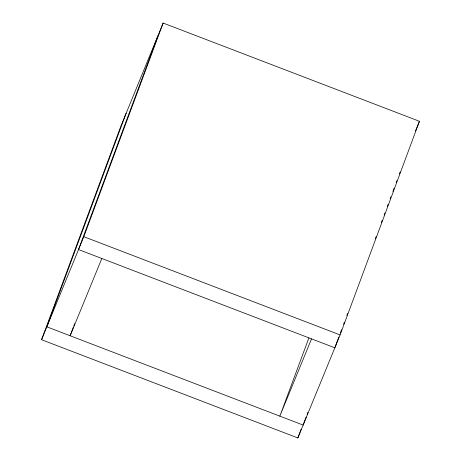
<?xml version="1.0" encoding="UTF-8"?>
<svg xmlns="http://www.w3.org/2000/svg" width="461" height="461" viewBox="0 0 461 461"><rect width="100%" height="100%" fill="white"/><g stroke="black" fill="none" stroke-linecap="round" stroke-linejoin="round"><path stroke-width="0.69" d="M41.559 339.711L120.891 126.072L163.142 23.05L419.441 121.289L340.109 334.928L297.858 437.95L41.559 339.711L83.81 236.689L163.142 23.05M126.17 113.199L46.838 326.832L303.136 425.071L306.139 416.986M157.864 35.929L78.526 249.562L334.83 347.801L338.829 337.02M73.391 327.005L70.141 335.764L101.829 258.494M73.893 325.656L74.642 323.634M308.87 337.965L279.839 416.139L311.527 338.875M297.858 437.95L301.108 429.191M307.141 414.289L307.89 412.267M340.333 332.975L341.584 329.609M343.589 324.216L344.338 322.193M346.839 315.457L347.588 313.434M375.369 238.625L376.118 236.602M381.38 222.45L382.129 220.433M384.128 215.039L384.883 213.017M387.384 206.28L388.133 204.258M390.139 198.864L390.888 196.841M392.887 191.453L394.138 188.082M396.143 182.689L396.892 180.672M399.393 173.93L400.148 171.907M415.482 130.947L419.441 121.289M83.81 236.689L340.109 334.928"/></g></svg>
